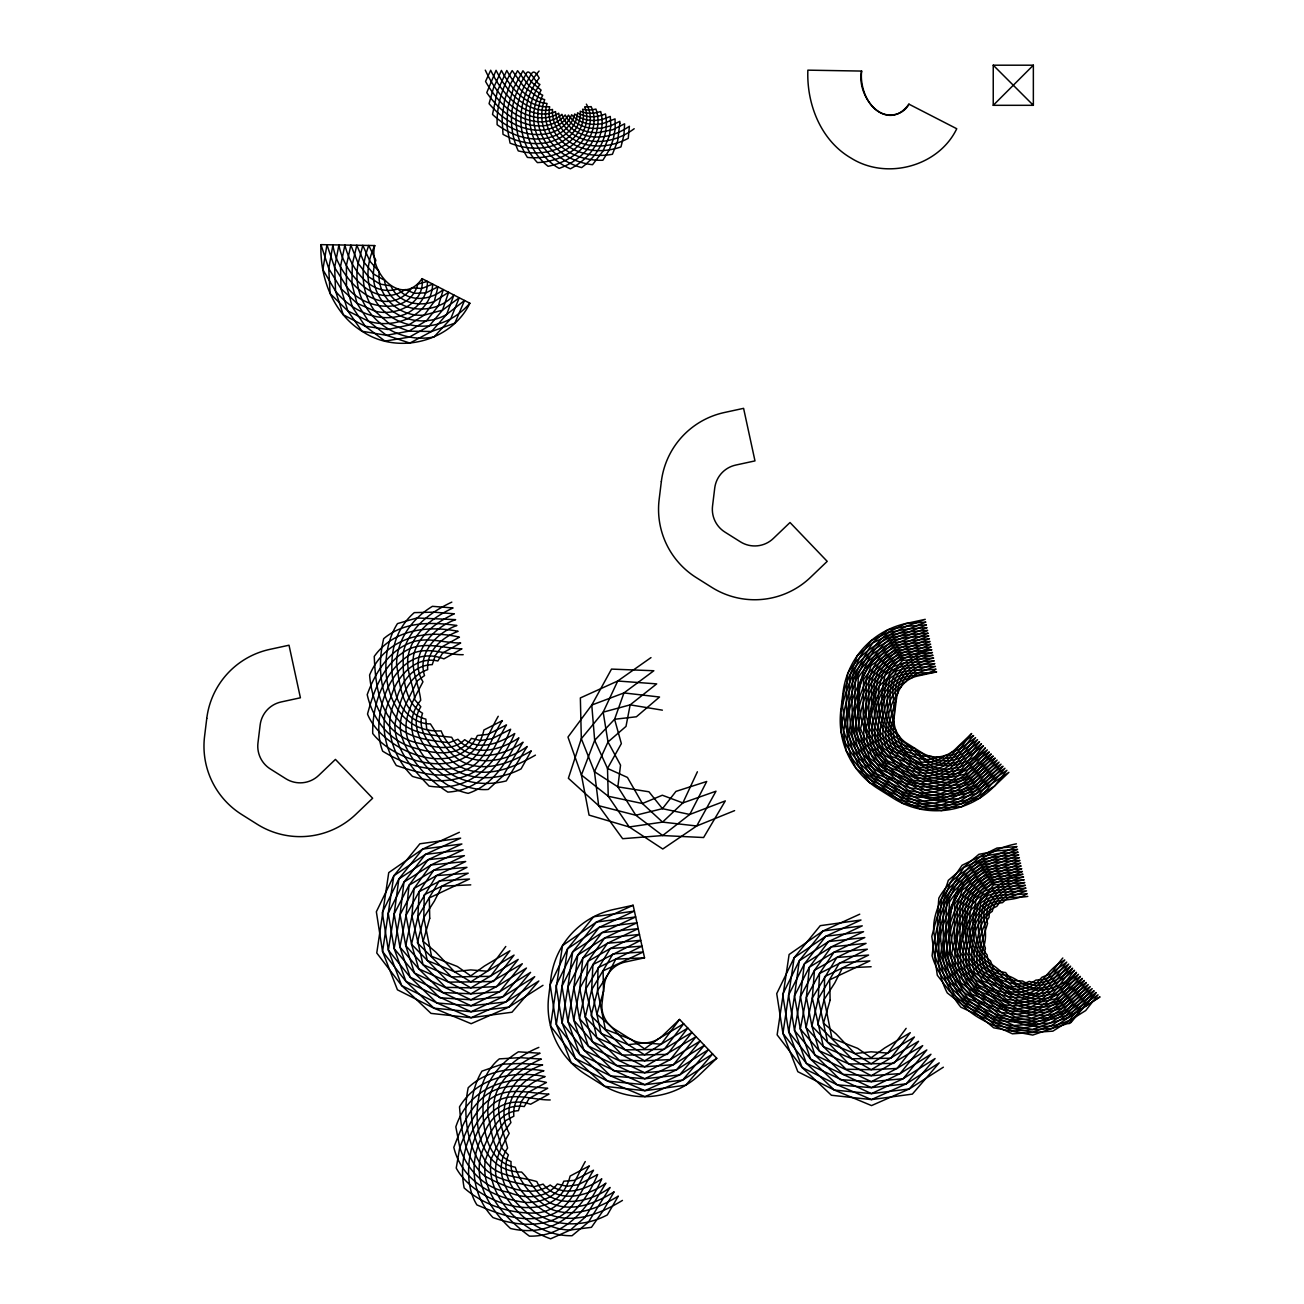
<?xml version="1.0" encoding="UTF-8"?>
<svg xmlns="http://www.w3.org/2000/svg" width="1304" height="1304" viewBox="0 0 1304 1304"><rect width="100%" height="100%" fill="white"/><g stroke="black" fill="none" stroke-linecap="round" stroke-linejoin="round"><path stroke-width="1.5" d="M320.98 244.647C319.643 278.485 333.873 315.014 364.109 332.536C399.383 354.867 451.591 341.24 469.864 303.229L422.04 278.632C401.29 308.673 367.94 271.591 374.753 245.559L320.98 244.647L328.755 268.575L341.012 288.706L347.842 310.955L362.023 331.265L386.424 335.291L409.863 343.082L431.591 331.477L454.851 323.147L464.55 300.49L446.62 314.492L431.591 331.477L408.82 331.183L386.424 335.291L368.445 321.175L347.842 310.955L330.091 293.563L328.755 268.575L332.927 244.859C336.872 278.306 383.017 324.712 411.982 287.858L421.893 288.51L432.667 284.109C431.461 315.063 395.128 329.782 368.445 321.175L356.986 303.278L341.012 288.706L340.523 266.489L344.875 245.054C350.515 268.184 370.727 297.508 397.981 288.901C409.521 302.609 430.548 300.36 443.295 289.57L438.372 305.837L426.685 320.572L408.82 331.183L389.309 323.702L374.851 311.085L356.986 303.278L351.933 283.864L352.292 264.419L356.823 245.25L364.06 262.332L373.792 274.166L384.452 280.213C389.114 313.009 434.281 317.638 453.922 295.03L446.62 314.492C409.863 335.34 361.909 302.186 375.829 260.246L368.771 245.462C360.605 266.847 360.311 292.292 374.851 311.085C395.813 316.856 425.316 303.408 422.04 278.632M861.634 71.068C855.685 96.903 886.883 134.312 908.904 104.141L956.745 128.737C938.472 166.749 886.264 180.376 850.99 158.045C820.754 140.522 806.524 103.994 807.861 70.155L861.634 71.068C859.124 91.264 873.012 120.897 897.25 113.986A20.179 20.179 0 0 0 908.969 104.173M374.753 245.559C344.174 310.727 424.207 355.536 469.864 303.229M697.395 771.772L682.856 802.922L662.562 822.107L629.229 826.964L589.066 815.114L581.421 775L567.973 737.07L591.771 705.04L611.511 669.099L653.842 670.745L623.948 692.929L591.771 705.04L594.673 740.33L607.501 768.431L608.251 796.271L629.229 826.964L662.774 849.002L696.695 825.986L734.608 810.615M498.226 716.287C486.392 736.467 479.839 764.731 452.309 768.61C428.087 771.838 403.148 763.883 382.675 751.185C368.282 714.853 395.112 640.248 443.898 658.862L461.942 648.838C442.186 648.349 421.176 639.726 403.229 652.44C382.528 666.36 373.775 691.006 367.516 714.054C382.268 751.397 455.764 781.357 477.394 735.537L488.022 734.331L506.49 724.926C495.227 743.198 488.853 766.687 467.011 775.472C449.554 782.644 430.255 781.96 412.455 776.402C392.406 756.418 381.534 723.59 396.921 697.787C401.616 681.405 413.775 665.024 432.243 664.632L435.243 655.586L441.355 647.192L459.416 637.167C423.784 628.544 384.924 638.536 369.602 675.048C371.77 703.247 385.658 734.592 415.259 742.4C431.445 745.921 451.021 753.19 464.68 739.678C480.442 751.153 500.182 742.693 514.754 733.549C502.203 761.846 481.698 790.208 447.826 792.098C427.5 779.14 409.619 760.069 401.86 736.939C395.634 716.255 409.505 698.977 417.035 681.03L424.517 675.57C417.296 652.978 436.954 632.603 456.873 625.48C431.722 621.992 404.338 621.291 383.686 638.667C376.872 666.588 380.116 700.395 400.393 722.253C414.411 734.576 433.987 735.309 451.657 737.265C465.577 764.291 502.545 757.184 523.034 742.188L503.067 775.864L488.267 789.442C448.315 792.979 388.951 739.531 420.703 700.281C418.877 682.155 407.207 664.372 416.791 646.393C424.387 630.777 439.106 620.997 454.346 613.793L433.694 612.163L414.297 612.619C389.342 634.037 387.81 668.414 396.921 697.787C402.414 711.577 414.705 724.079 430.401 723.899C440.133 738.781 448.853 756.434 466.229 763.541C488.674 771.87 511.869 762.106 531.298 750.811L521.095 768.855C495.976 782.188 461.225 781.65 441.632 758.961C431.64 745.741 416.237 731.462 422.545 713.239C402.512 701.128 402.969 673.108 403.229 652.44C409.114 628.104 430.222 612.228 451.82 602.122M585.251 1161.571C573.238 1182.549 564.518 1211.367 535.504 1213.03C509.913 1213.747 483.442 1205.01 464.175 1187.96C457.932 1157.528 470.076 1123.575 493.564 1103.526C510.712 1090.486 531.135 1100.054 550.223 1099.957M505.773 946.476L487.403 971.219L470.809 981.879L448.56 982.124L418.763 968.872L399.937 947.144L394.15 913.941L398.877 878.945L422.643 849.083L459.367 832.294M679.547 1019.435L661.161 1044.194L644.583 1054.838L622.334 1055.083L592.538 1041.847L573.711 1020.103L567.925 986.916L572.652 951.92L596.417 922.058L633.141 905.269L644.535 957.837L625.268 962.01A26.895 26.895 0 0 0 604.274 985.025L602.073 1002.988A26.895 26.895 0 0 0 614.445 1029.003L629.946 1038.766A26.895 26.895 0 0 0 662.872 1035.425L679.547 1019.435L716.76 1058.277L700.069 1074.268A80.669 80.669 0 0 1 601.307 1084.276L585.806 1074.529A80.669 80.669 0 0 1 548.691 996.468L550.891 978.505A80.669 80.669 0 0 1 613.874 909.442L633.141 905.269M906.15 1028.351L887.763 1053.094L871.186 1063.754L848.937 1063.999L819.14 1050.763L800.314 1029.019L794.527 995.816L799.254 960.82L823.02 930.958L859.744 914.185M539.074 71.068C516.889 96.333 513.499 137.213 537.427 162.609C555.977 161.729 575.341 153.399 585.04 136.904A76.985 76.985 0 0 0 585.838 135.486A66.031 66.031 0 0 0 587.68 131.769A65.705 65.705 0 0 0 588.952 127.841A52.209 52.209 0 0 0 589.881 124.108A52.29 52.29 0 0 0 590.239 120.294A41.483 41.483 0 0 0 590.272 116.741A42.005 42.005 0 0 0 589.783 113.22A33.529 33.529 0 0 0 589.033 109.992A34.507 34.507 0 0 0 587.794 106.895A27.987 27.987 0 0 0 586.36 104.141M1062.809 958C1050.486 972.165 1041.717 994.186 1019.842 994.87C997.837 993.55 974.447 983.624 960.901 965.612C933.892 916.696 959.695 854.381 1016.403 843.835M1069.019 1023.754L1095.882 992.523M993.24 105.314L1033.355 65.2L1033.355 105.314L993.24 105.314L993.24 65.2L1033.355 65.2M650.989 657.607L617.721 681.014L580.361 697.933L581.323 738.7L568.381 778.276L598.666 805.693L622.644 838.7L662.66 835.554L703.606 837.527L725.301 800.9L689.767 814.462L662.66 835.554L635.798 815.244L617.851 786.85L594.461 771.707L581.323 738.7L603.182 712.163L617.721 681.014L656.678 683.883L630.158 704.861L603.182 712.163L608.006 741.96L620.541 765.155L617.851 786.85L648.968 791.789L662.448 808.676L689.767 814.462L706.703 781.487L675.945 791.398L662.448 808.676L635.798 815.244L598.666 805.693L594.461 771.707L608.006 741.96L626.001 726.393L630.158 704.861L662.383 710.158M634.184 128.737C620.394 139.023 602.138 144.483 585.203 139.756A77.262 77.262 0 0 1 583.605 139.349L580.948 138.305A77.881 77.881 0 0 1 579.416 137.67A67.026 67.026 0 0 1 575.618 135.877A67.824 67.824 0 0 1 572.13 133.562A67.612 67.612 0 0 1 569.245 136.561A68.802 68.802 0 0 1 565.903 139.12C549.832 150.775 527.908 150.188 510.06 143.13L507.044 126.781L507.566 108.656L513.352 88.542L522.937 70.791L531.559 82.119L541.111 90.123A65.314 65.314 0 0 0 540.003 92.193L537.704 97.115A65.673 65.673 0 0 0 536.547 100.261L535.211 104.646A68.118 68.118 0 0 0 534.526 108.053L533.841 112.731A71.068 71.068 0 0 0 533.743 114.768C532.407 138.452 549.277 159.821 570.418 168.819C585.496 160.767 598.34 146.863 601.454 129.666A76.724 76.724 0 0 0 601.78 128.053L601.992 125.233A77.344 77.344 0 0 0 602.073 123.587A66.374 66.374 0 0 0 602.106 119.446A67.661 67.661 0 0 0 601.519 115.306A54.034 54.034 0 0 0 600.704 111.525A54.197 54.197 0 0 1 596.939 112.503A43.293 43.293 0 0 1 593.385 113.155A42.559 42.559 0 0 1 589.783 113.22A34.165 34.165 0 0 1 586.441 112.975M542.986 985.319L508.902 1007.096L471.151 1023.705L433.955 1008.188L397.443 989.817L382.561 951.529L376.351 911.773L393.808 875.783L419.888 843.786L460.638 838.146L425.414 854.381L393.808 875.783L382.561 951.529L405.968 981.439L433.955 1008.188L471.054 1011.757L508.902 1007.096L534.705 976.68L502.757 996.843L471.054 1011.757L405.968 981.439L394.15 948.595L388.217 913.224L403.947 882.107L425.414 854.381L463.164 849.817L430.939 864.976L403.947 882.107L400.083 914.674L394.15 948.595L414.493 973.061L439.79 997.756L470.956 999.793L502.757 996.843L526.441 968.057L496.612 986.59L470.956 999.793L414.493 973.061L405.74 945.677L400.083 914.674L414.085 888.431L430.939 864.976L465.691 861.504L436.465 875.587L414.085 888.431L411.934 916.125L405.74 945.677L423.018 964.699L445.642 987.34L470.858 987.845L496.612 986.59L518.177 959.418L470.858 987.845L451.494 976.908L423.018 964.699L411.934 916.125L436.465 875.587L468.217 873.191L424.24 894.756L423.8 917.576L417.329 942.759L451.494 976.908L490.467 976.354L509.913 950.795L484.322 966.101L470.76 975.897L457.345 966.492L431.559 956.321L423.8 917.576L434.379 901.08L441.991 886.182L470.76 884.862M716.76 1058.277L682.677 1080.071L644.926 1096.664L607.729 1081.146L571.217 1062.793L556.335 1024.488L550.125 984.732L567.582 948.758L593.662 916.761L634.396 911.105L599.188 927.356L567.582 948.758L556.335 1024.488L579.742 1054.414L607.729 1081.146L644.828 1084.716L682.677 1080.071L708.479 1049.655L676.531 1069.818L644.828 1084.716L579.742 1054.414L567.925 1021.57L561.991 986.183L577.721 955.082L599.188 927.356L636.939 922.792L604.714 937.951L577.721 955.082L573.858 987.633L567.925 1021.57L588.267 1046.036L613.565 1070.731L644.73 1072.768L676.531 1069.818L700.215 1041.016L670.386 1059.565L644.73 1072.768L588.267 1046.036L579.514 1018.652L573.858 987.633L587.859 961.407L604.714 937.951L639.465 934.463L610.239 948.546L587.859 961.407L585.708 989.084L579.514 1018.652L596.792 1037.658L619.416 1060.299L644.632 1060.82L670.386 1059.565L691.951 1032.393L644.632 1060.82L625.268 1049.883L596.792 1037.658L585.708 989.084L610.239 948.546L641.992 946.15L598.014 967.731L597.574 990.535L591.103 1015.734L625.268 1049.883L664.241 1049.312L683.687 1023.754L658.096 1039.06L644.535 1048.856L631.103 1039.451L605.317 1029.28L597.574 990.535L608.153 974.055L615.765 959.141L644.535 957.837M943.362 1067.194L909.279 1088.97L871.528 1105.58L834.332 1090.062L797.82 1071.692L782.938 1033.404L776.728 993.648L794.185 957.658L820.265 925.661L860.999 920.021L825.791 936.256L794.185 957.658L782.938 1033.404L806.345 1063.314L834.332 1090.062L871.431 1093.632L909.279 1088.97L935.082 1058.555L903.134 1078.718L871.431 1093.632L806.345 1063.314L794.527 1030.486L788.594 995.099L804.323 963.982L825.791 936.256L863.541 931.692L831.316 946.867L804.323 963.982L800.46 996.549L794.527 1030.486L814.87 1054.936L840.167 1079.63L871.333 1081.684L903.134 1078.718L926.818 1049.932L896.989 1068.465L871.333 1081.684L814.87 1054.936L806.116 1027.568L800.46 996.549L814.462 970.306L831.316 946.867L866.068 943.379L836.842 957.462L814.462 970.306L812.31 998L806.116 1027.568L823.394 1046.574L846.019 1069.215L871.235 1069.72L896.989 1068.465L918.554 1041.293L871.235 1069.72L851.871 1058.783L823.394 1046.574L812.31 998L836.842 957.462L868.594 955.066L824.617 976.647L824.177 999.451L817.706 1024.634L851.871 1058.783L890.844 1058.229L910.29 1032.67L884.699 1047.976L871.137 1057.772L857.706 1048.367L831.919 1038.196L824.177 999.451L834.756 982.971L842.368 968.057L871.137 966.737M1065.938 1018.62L1100.022 996.843L1051.969 1028.465L1032.752 1035.066L993.681 1027.796L949.524 991.203L937.299 975.213L931.806 936.37L936.989 917.103L950.6 882.009L962.059 865.302L997.006 848.024L1017.006 846.589C988.22 858.537 954.952 869.1 938.831 898.13C935.848 934.984 936.125 977.348 960.918 1007.226L1012.947 1031.024L1051.969 1028.465L1070.861 1022.613L1096.093 992.751L1050.193 1023.086L1032.393 1029.41L996.06 1022.646C973.925 1001.928 943.656 986.574 934.903 955.376C940.657 919.874 950.143 879.776 980.119 856.875L998.228 853.566L1018.196 852.131C991.187 863.558 959.711 873.077 944.129 900.135C941.895 934.805 941.7 974.447 964.504 1002.841L1014.007 1025.466L1050.193 1023.086L1067.829 1017.837L1092.181 988.66L1048.416 1017.723L1032.018 1023.77L998.44 1017.511C977.984 997.625 949.149 983.786 940.51 954.609C946.199 922.238 955.31 883.004 982.613 861.96L999.434 859.091L1019.402 857.657C994.137 868.578 964.471 877.087 949.426 902.156C947.943 934.349 947.307 971.839 968.09 998.473L1000.804 1012.377L1015.066 1019.907L1048.416 1017.723L1064.781 1013.061L1088.269 984.585L1046.639 1012.344L1031.66 1018.114L1016.126 1014.349L1000.804 1012.377C982.01 993.322 954.675 980.967 946.134 953.843C948.481 937.413 951.887 920.836 960.005 906.182C963.134 890.436 972.425 876.777 985.091 867.046L1020.592 863.199C997.071 873.599 969.279 881.113 954.707 904.177L954.316 938.733L957.348 952.295L958.277 966.688L963.167 981.081L971.676 994.088L1003.183 1007.242L1016.126 1014.349L1031.285 1012.458L1046.639 1012.344L1061.749 1008.285L1084.357 980.494C1067.096 991.888 1050.551 1004.846 1031.285 1012.458L1017.185 1008.774L1003.183 1007.242C986.02 989.035 960.233 978.114 951.741 953.061L959.467 919.939L965.286 908.203L969.1 895.049L976.696 882.58L987.568 872.131L1021.798 868.725C999.972 878.603 974.104 885.188 960.005 906.182L959.956 939.32L962.955 951.529L963.526 964.552L967.715 977.707L975.262 989.703L1005.563 1002.091L1017.185 1008.774L1030.926 1006.818L1044.863 1006.965L1058.701 1003.509L1080.429 976.403C1064.26 987.193 1048.644 998.929 1030.926 1006.818L1018.245 1003.216L1005.563 1002.091C989.997 984.748 965.84 975.213 957.348 952.295L965.074 920.657L970.583 910.225L973.729 898.309L980.364 886.899L990.046 877.233L1022.988 874.267C1001.097 879.01 985.987 895.587 970.583 910.225C966.101 936.794 975.278 968.301 1005.677 972.588C1023.542 998.636 1056.762 993.306 1076.517 972.311L1055.653 998.734L1043.086 1001.586L1030.551 1001.162L1018.245 1003.216L1007.943 996.957L986.036 976.566L976.81 970.958L968.774 962.417L962.955 951.529C967.079 935.098 968.823 916.158 982.988 904.829C995.685 894.153 1012.8 898.978 1027.796 896.386M538.845 1047.389C511.412 1058.685 484.648 1083.428 488.087 1115.588C492.244 1132.247 492.211 1154.301 511.038 1161.571C509.587 1185.303 531.722 1204.032 550.435 1214.904C575.341 1224.016 601.095 1213.323 622.448 1200.413M535.422 755.13C514.787 766.964 490.581 777.347 466.62 769.507C447.517 762.856 437.117 744.502 426.62 728.528L425.854 719.123C401.404 713.076 400.165 685.317 396.595 664.926C396.302 640.362 411.934 618.65 432.423 606.327L453.075 607.957C432.651 617.281 412.797 632.701 408.119 655.879C405.691 671.006 413.596 684.747 414.753 699.661L420.801 706.752C407.81 727.762 425.3 749.197 439.122 764.388C456.074 782.563 482.92 786.899 506.278 780.9L527.158 746.507C498.894 767.665 455.992 767.225 441.094 730.876C386.114 733.663 373.514 660.818 397.475 623.605L416.921 617.982L455.618 619.644C431.624 627.778 407.484 656.564 422.969 681.78C412.651 701.862 397.753 724.323 411.477 747.029C425.414 767.551 442.692 787.958 468.169 793.354C494.069 784.829 507.174 760.493 518.894 737.868C501.388 749.833 473.922 757.868 457.9 739.27L449.163 742.677C430.157 740.46 409.228 738.602 394.867 724.502C377.704 706.295 375.291 680.232 374.248 656.417C393.482 629.31 427.875 625.317 458.144 631.315C442.023 637.379 426.375 650.941 427.663 669.653C405.446 676.939 399.089 704.193 394.867 724.502C394.819 749.751 412.683 768.985 429.097 786.084C470.173 792.685 496.563 764.014 510.63 729.246L492.162 738.651L480.606 740.574L471.38 738.374C458.079 759.091 431.151 753.158 411.477 747.029C388.038 739.694 372.39 717.966 367.206 694.657C375.307 672.245 389.244 649.848 412.928 641.829C428.739 636.988 444.631 643.084 460.671 643.002L442.626 653.027L437.867 660.965C414.933 655.831 396.432 676.874 390.988 697.151C379.219 718.781 383.49 745.366 396.334 765.513C418.812 773.027 443.914 780.46 466.62 769.507C486.995 760.476 491.07 737.461 502.366 720.607L483.898 730.012C472.064 782.302 397.883 766.051 372.716 733.5C372.162 704.649 383.457 672.603 408.119 655.879C425.495 644.567 444.599 655.178 463.197 654.689M993.24 65.2L1033.355 105.314M485.3 70.155C495.064 91.329 511.575 112.796 535.781 117.295A71.035 71.035 0 0 0 537.786 117.653A68.558 68.558 0 0 0 541.861 117.816A55.86 55.86 0 0 0 545.659 117.735A51.899 51.899 0 0 0 549.343 117.067A42.103 42.103 0 0 0 552.733 116.17A39.609 39.609 0 0 0 555.879 114.785A32.274 32.274 0 0 0 558.699 113.203A30.562 30.562 0 0 0 559.432 116.3A37.604 37.604 0 0 0 560.557 119.512A36.333 36.333 0 0 0 562.073 122.527A45.216 45.216 0 0 0 563.996 125.624A44.14 44.14 0 0 0 566.327 128.395A55.192 55.192 0 0 0 569.049 131.182A54.279 54.279 0 0 0 572.13 133.562A53.969 53.969 0 0 0 574.624 130.596A53.122 53.122 0 0 0 576.629 127.303A42.25 42.25 0 0 0 578.259 124.124A41.695 41.695 0 0 0 579.367 120.75A33.268 33.268 0 0 0 580.101 117.539A33.024 33.024 0 0 0 580.329 114.247A26.683 26.683 0 0 0 580.215 111.199A27.661 27.661 0 0 0 583.181 112.209A33.953 33.953 0 0 0 586.441 112.975A33.073 33.073 0 0 1 586.702 116.252A41.483 41.483 0 0 1 586.653 119.805A41.418 41.418 0 0 1 586.083 123.309A52.209 52.209 0 0 1 585.154 127.026A52.519 52.519 0 0 1 583.67 130.563A66.031 66.031 0 0 1 581.812 134.279A66.683 66.683 0 0 1 579.416 137.67C567.582 153.497 546.425 159.3 527.419 157.425C517.492 142.006 513.613 122.788 517.606 104.809C519.448 97.083 522.301 89.601 526.229 82.706C531.641 75.502 531.983 65.542 539.237 78.077C518.014 104.059 521.323 145.347 548.087 166.293C564.876 162.951 581.258 153.448 589.424 137.947A76.985 76.985 0 0 0 590.223 136.512L591.266 133.888A76.643 76.643 0 0 0 591.837 132.356A65.705 65.705 0 0 0 593.108 128.428A65.787 65.787 0 0 0 593.76 124.336A52.29 52.29 0 0 0 594.119 120.522A52.845 52.845 0 0 0 593.89 116.675A42.005 42.005 0 0 0 593.385 113.138A43.097 43.097 0 0 0 592.375 109.699A34.507 34.507 0 0 0 591.136 106.602A34.735 34.735 0 0 1 587.794 106.895A28.232 28.232 0 0 1 584.665 106.846A27.139 27.139 0 0 1 585.675 109.764A33.529 33.529 0 0 1 586.441 112.975M583.442 115.502A33.953 33.953 0 0 1 580.329 114.263A27.677 27.677 0 0 1 577.558 112.796A26.895 26.895 0 0 1 577.199 115.844A33.268 33.268 0 0 1 576.466 119.055A33.741 33.741 0 0 1 575.243 122.136A42.25 42.25 0 0 1 573.63 125.314A43.016 43.016 0 0 1 571.527 128.232A53.969 53.969 0 0 1 569.033 131.182A55.061 55.061 0 0 1 566.115 133.758A68.802 68.802 0 0 1 562.79 136.301A70.383 70.383 0 0 1 559.09 138.338C541.404 147.482 519.791 143.717 503.002 134.328L502.073 117.702L504.681 99.626L509.652 85.64L517.558 70.693L529.294 86.08L540.638 94.149A65.2 65.2 0 0 0 542.725 95.192A55.583 55.583 0 0 0 541.274 98.517A65.673 65.673 0 0 0 540.117 101.679L539.97 102.136A57.083 57.083 0 0 0 539.008 105.754A68.118 68.118 0 0 0 538.324 109.145L538.242 109.65A61.369 61.369 0 0 0 537.9 113.513A71.068 71.068 0 0 0 537.818 115.551L537.786 117.653A68.525 68.525 0 0 0 538.161 121.712L538.797 126.015A73.79 73.79 0 0 0 539.204 127.547C544.192 147.694 562.106 162.332 581.633 167.597C595.341 157.393 605.936 141.712 606.393 124.222A77.344 77.344 0 0 0 606.474 122.592L606.083 118.11A67.661 67.661 0 0 0 605.48 113.97A67.759 67.759 0 0 1 601.503 115.306A54.197 54.197 0 0 1 597.754 116.3A53.285 53.285 0 0 1 593.874 116.675A42.559 42.559 0 0 1 590.272 116.757A42.266 42.266 0 0 1 586.702 116.268A33.953 33.953 0 0 1 583.442 115.502A33.024 33.024 0 0 1 583.198 118.778A41.418 41.418 0 0 1 582.627 122.283A42.266 42.266 0 0 0 586.083 123.309A52.894 52.894 0 0 0 589.881 124.108A52.91 52.91 0 0 0 593.76 124.336A66.194 66.194 0 0 0 597.949 124.287A66.651 66.651 0 0 0 602.073 123.587A77.474 77.474 0 0 0 603.687 123.261L615.048 118.892L615.195 128.884L613.287 139.365L609.212 149.96L602.872 160.245C583.491 160.914 562.757 153.008 552.114 136.105A71.361 71.361 0 0 1 550.19 132.975L549.506 131.492A72.095 72.095 0 0 1 548.479 129.063A60.636 60.636 0 0 1 547.093 125.347A63.977 63.977 0 0 1 546.229 121.419A51.785 51.785 0 0 1 545.659 117.735A55.827 55.827 0 0 1 545.545 113.921A45.493 45.493 0 0 1 545.708 110.384A50.351 50.351 0 0 1 546.262 106.798A41.435 41.435 0 0 1 547.044 103.472A47.14 47.14 0 0 1 543.589 102.951A56.936 56.936 0 0 1 539.97 102.136A65.526 65.526 0 0 1 536.841 100.93C523.23 95.306 513.727 83.081 506.8 70.514L497.411 91.003L492.504 114.426C506.848 127.939 527.028 137.702 547.077 133.627A73.171 73.171 0 0 0 550.19 132.975L550.712 132.796A71.443 71.443 0 0 0 554.167 131.508A58.321 58.321 0 0 0 557.786 129.911A56.479 56.479 0 0 0 561.079 127.808A45.249 45.249 0 0 0 563.996 125.624A43.994 43.994 0 0 0 566.523 123.032A35.273 35.273 0 0 0 568.642 120.441A34.426 34.426 0 0 0 570.337 117.572A27.889 27.889 0 0 0 571.625 114.736A28.003 28.003 0 0 0 573.858 116.952A34.393 34.393 0 0 0 576.466 119.055A34.116 34.116 0 0 0 579.351 120.75A42.462 42.462 0 0 0 582.627 122.283A41.695 41.695 0 0 1 581.519 125.657A52.519 52.519 0 0 1 580.035 129.194A53.122 53.122 0 0 1 578.031 132.486A66.683 66.683 0 0 1 575.618 135.877A67.612 67.612 0 0 1 572.733 138.892C558.617 152.796 536.841 155.42 518.242 150.889C510.516 134.067 509.31 114.507 515.08 96.903C517.721 89.161 521.274 81.744 525.724 74.882C528.837 65.265 534.656 82.722 539.921 84.434C520.068 111.459 530.272 152.16 559.155 168.379C575.26 162.625 590.044 150.808 595.765 134.263A76.643 76.643 0 0 0 596.319 132.731L596.971 129.976A76.724 76.724 0 0 0 597.297 128.379A65.787 65.787 0 0 0 597.949 124.287A66.374 66.374 0 0 0 597.982 120.131A52.845 52.845 0 0 0 597.754 116.3A54.034 54.034 0 0 0 596.939 112.503A43.097 43.097 0 0 0 595.912 109.063A43.293 43.293 0 0 1 592.358 109.699A34.735 34.735 0 0 1 589.033 110.009A34.165 34.165 0 0 1 585.675 109.764A27.824 27.824 0 0 1 582.611 109.21A26.732 26.732 0 0 1 583.181 112.225A33.073 33.073 0 0 1 583.442 115.502M594.119 120.522A52.91 52.91 0 0 1 590.239 120.294A42.266 42.266 0 0 1 586.653 119.805A42.266 42.266 0 0 1 583.198 118.778A33.953 33.953 0 0 1 580.084 117.539A34.116 34.116 0 0 1 577.199 115.844A27.791 27.791 0 0 1 574.673 113.986A27.319 27.319 0 0 1 573.841 116.952A33.741 33.741 0 0 1 572.619 120.033A34.426 34.426 0 0 1 570.94 122.902A43.016 43.016 0 0 1 568.837 125.82A44.14 44.14 0 0 1 566.523 123.032A35.453 35.453 0 0 1 564.599 120.278A36.333 36.333 0 0 1 563.067 117.262A36.382 36.382 0 0 1 560.541 119.512A37.767 37.767 0 0 1 557.688 121.37A46.862 46.862 0 0 1 554.444 123.081A49.014 49.014 0 0 1 550.94 124.304A60.766 60.766 0 0 1 547.093 125.347A64.059 64.059 0 0 1 543.1 125.787A73.855 73.855 0 0 1 541.535 125.901C518.666 126.651 499.106 110.595 486.767 92.649L496.058 70.334C504.322 86.732 516.726 102.967 534.917 108.705A67.987 67.987 0 0 0 538.242 109.65A61.304 61.304 0 0 0 542.089 110.155A50.285 50.285 0 0 0 545.708 110.384A45.526 45.526 0 0 0 549.245 110.041A37.278 37.278 0 0 0 552.505 109.438A34.214 34.214 0 0 0 552.472 112.698A41.956 41.956 0 0 0 552.733 116.17A39.413 39.413 0 0 0 553.418 119.544A48.851 48.851 0 0 0 554.444 123.081A46.732 46.732 0 0 0 555.928 126.439A58.207 58.207 0 0 0 557.786 129.911A56.447 56.447 0 0 0 560.084 133.073A70.367 70.367 0 0 0 562.79 136.301A68.916 68.916 0 0 0 565.92 139.12C580.916 151.981 602.872 153.285 620.965 146.912L623.915 135.176L624.616 123.815L612.701 129.732L597.982 132.649A76.936 76.936 0 0 1 596.319 132.731L593.483 132.519A76.92 76.92 0 0 1 591.837 132.356A66.178 66.178 0 0 1 587.68 131.769A66.488 66.488 0 0 1 583.67 130.563A53.154 53.154 0 0 1 580.035 129.194A53.611 53.611 0 0 1 576.629 127.303A42.836 42.836 0 0 1 573.63 125.314A43.374 43.374 0 0 1 570.94 122.902A34.833 34.833 0 0 1 568.642 120.441A35.453 35.453 0 0 1 566.718 117.686A28.802 28.802 0 0 1 565.202 114.931A29.552 29.552 0 0 1 563.067 117.262A29.519 29.519 0 0 1 561.926 114.312A30.742 30.742 0 0 1 559.432 116.3A37.767 37.767 0 0 1 556.563 118.142A39.609 39.609 0 0 1 553.418 119.544A49.014 49.014 0 0 1 549.913 120.75A51.899 51.899 0 0 1 546.229 121.419A64.059 64.059 0 0 1 542.236 121.875A68.558 68.558 0 0 1 538.161 121.712C514.591 119.838 496.547 100.995 485.544 81.435L490.679 70.253C499.791 89.177 514.428 108.183 535.895 113.155A71.035 71.035 0 0 0 537.9 113.513A61.304 61.304 0 0 0 541.747 114.019A55.86 55.86 0 0 0 545.545 113.937A45.526 45.526 0 0 0 549.082 113.578A42.103 42.103 0 0 0 552.472 112.698A34.377 34.377 0 0 0 555.537 111.59A32.078 32.078 0 0 0 555.879 114.785A39.413 39.413 0 0 0 556.58 118.142A37.604 37.604 0 0 0 557.688 121.37A46.732 46.732 0 0 0 559.172 124.711A45.216 45.216 0 0 0 561.079 127.792A56.447 56.447 0 0 0 563.393 130.954A55.192 55.192 0 0 0 566.115 133.758A68.916 68.916 0 0 0 569.245 136.561A67.824 67.824 0 0 0 572.733 138.892L576.629 141.174A77.881 77.881 0 0 0 578.145 141.81C594.2 148.982 613.059 146.39 628.267 138.322L629.392 126.276C618.52 133.79 605.17 138.338 591.869 136.675A76.92 76.92 0 0 1 590.223 136.512L587.436 135.893A77.262 77.262 0 0 1 585.838 135.486A66.488 66.488 0 0 1 581.812 134.279A67.026 67.026 0 0 1 578.031 132.486A53.611 53.611 0 0 1 574.624 130.596A54.279 54.279 0 0 1 571.527 128.232A43.374 43.374 0 0 1 568.837 125.82A43.994 43.994 0 0 1 566.311 128.395A55.061 55.061 0 0 1 563.393 130.954A56.479 56.479 0 0 1 560.084 133.073A70.383 70.383 0 0 1 556.4 135.094A71.443 71.443 0 0 1 552.929 136.398C533.89 143.098 512.798 136.268 497.134 124.711C496.482 105.64 502.366 86.83 512.179 70.612L523.98 86.895L538.161 97.311A65.526 65.526 0 0 0 541.274 98.517A55.404 55.404 0 0 0 544.713 99.642A47.319 47.319 0 0 0 543.605 102.951A57.083 57.083 0 0 0 542.643 106.569A50.351 50.351 0 0 0 542.089 110.155A61.369 61.369 0 0 0 541.747 114.019A55.827 55.827 0 0 0 541.861 117.816A68.525 68.525 0 0 0 542.236 121.875A63.977 63.977 0 0 0 543.1 125.787A73.79 73.79 0 0 0 543.507 127.319L544.29 129.927A72.095 72.095 0 0 0 545.317 132.34C553.238 151.101 572.863 162.446 592.521 164.711L602.986 151.085L609.457 135.6L610.826 125.738L610.272 116.431L606.083 118.11A67.759 67.759 0 0 1 602.106 119.446A66.651 66.651 0 0 1 597.982 120.131A53.285 53.285 0 0 1 594.119 120.522M619.84 123.244L617.656 140.962L612.424 154.263C593.564 157.817 572.081 153.236 559.09 138.338A70.367 70.367 0 0 1 556.4 135.111L556.091 134.654A71.361 71.361 0 0 1 554.167 131.508A58.207 58.207 0 0 1 552.309 128.036A60.636 60.636 0 0 1 550.94 124.304A48.851 48.851 0 0 1 549.913 120.75A51.785 51.785 0 0 1 549.343 117.067A41.956 41.956 0 0 1 549.082 113.578A45.493 45.493 0 0 1 549.245 110.041A37.229 37.229 0 0 1 549.669 106.749A41.353 41.353 0 0 1 546.262 106.798A50.285 50.285 0 0 1 542.643 106.569A56.936 56.936 0 0 1 539.008 105.754A67.987 67.987 0 0 1 535.683 104.809C519.954 98.892 509 84.89 501.421 70.432L493.385 88.264L489.065 103.684C502.236 119.202 521.633 131.769 542.708 130.041A73.855 73.855 0 0 0 544.29 129.927L545.365 129.732A73.171 73.171 0 0 0 548.479 129.063A60.766 60.766 0 0 0 552.309 128.036A58.321 58.321 0 0 0 555.928 126.439A46.862 46.862 0 0 0 559.172 124.711A45.249 45.249 0 0 0 562.073 122.527A36.382 36.382 0 0 0 564.599 120.278A35.273 35.273 0 0 0 566.735 117.686A28.639 28.639 0 0 0 568.446 115.062A28.329 28.329 0 0 0 570.337 117.572A34.833 34.833 0 0 0 572.635 120.033A34.393 34.393 0 0 0 575.243 122.12A42.836 42.836 0 0 0 578.242 124.124A42.462 42.462 0 0 0 581.519 125.657A53.154 53.154 0 0 0 585.154 127.026A52.894 52.894 0 0 0 588.952 127.825A66.178 66.178 0 0 0 593.108 128.428A66.194 66.194 0 0 0 597.297 128.379A76.936 76.936 0 0 0 598.943 128.281L601.78 128.053A77.474 77.474 0 0 0 603.393 127.71L610.826 125.738L619.84 121.353L619.84 123.244M876.793 684.73C872.017 712.375 881.504 745.546 913.044 750.501C925.873 752.196 933.827 764.845 947.503 763.671C961.635 763.459 972.539 753.5 983.428 745.774C971.072 760.982 960.543 780.199 939.972 785.155C918.423 791.12 897.69 781.014 878.749 771.789C857.706 759.417 845.041 736.255 843.476 712.18C838.945 691.739 851.708 674.673 857.135 655.896L887.747 629.832L906.476 626.311L926.459 624.877C898.554 636.564 866.198 646.605 850.338 674.641C846.85 704.926 849.784 736.613 860.656 765.04C873.272 790.925 897.234 798.097 921.276 809.311L961.716 806.671L994.544 786.084L1006.916 770.305L959.94 801.292L941.439 807.746L903.737 800.737C880.77 779.596 849.784 763.476 840.966 731.267C844.389 700.036 855.049 668.854 872.751 642.986L906.476 626.311L925.253 619.335L906.003 623.508A80.669 80.669 0 0 0 843.003 692.571L840.819 710.533A80.669 80.669 0 0 0 877.934 788.61L893.436 798.358A80.669 80.669 0 0 0 992.197 788.333L1008.872 772.359L960.836 803.981L941.618 810.583L902.547 803.313L858.391 766.719L846.166 750.729L840.656 711.87L845.856 692.62L859.45 657.526L870.925 640.818L905.872 623.54L925.856 622.106C897.07 634.054 863.818 644.616 847.698 673.646C844.715 710.501 844.992 752.864 869.784 782.742L921.798 806.54L960.836 803.981L979.728 798.113L1004.96 768.268L959.059 798.602L941.26 804.927L904.927 798.162C882.792 777.445 852.523 762.09 843.769 730.892C849.507 695.391 858.994 655.293 888.986 632.375L907.079 629.066L927.062 627.648C900.037 639.074 868.562 648.593 852.995 675.651C850.762 710.321 850.567 749.947 873.37 778.358L922.857 800.982L959.059 798.602L976.68 793.337L1001.048 764.177L957.283 793.223L940.885 799.27L907.291 793.028C886.834 773.142 858.016 759.303 849.377 730.126C855.065 697.754 864.177 658.52 891.463 637.477L908.285 634.608L928.252 633.173C902.987 644.094 873.338 652.603 858.276 677.672C856.809 709.865 856.174 747.355 876.956 773.973L909.67 787.893L923.917 795.407L957.283 793.223L973.648 788.561L997.12 760.085L955.506 787.861L940.526 793.631L924.992 789.849L909.67 787.893C890.86 768.838 863.541 756.483 854.984 729.343C857.331 712.929 860.754 696.352 868.855 681.699C872.001 665.953 881.292 652.293 893.941 642.562L929.459 638.699C905.921 649.099 878.13 656.629 863.574 679.677L863.183 714.25L866.198 727.811L867.144 742.188L872.034 756.597L880.542 769.604L912.05 782.742L924.992 789.849L940.151 787.975L955.506 787.861L970.6 783.802L993.208 755.994C975.946 767.404 959.402 780.346 940.151 787.975L926.052 784.291L912.05 782.742C894.87 764.551 869.1 753.63 860.591 728.577L868.317 695.456L874.153 683.72L877.967 670.566L885.563 658.096L896.435 647.648L930.649 644.241C908.839 654.119 882.955 660.704 868.855 681.699L868.806 714.837L871.805 727.045L872.392 740.053L876.565 753.223L884.128 765.22L914.414 777.608L926.052 784.291L939.776 782.335L953.729 782.481L967.568 779.026L989.296 751.919C973.126 762.71 957.511 774.446 939.776 782.335L927.111 778.732L914.414 777.608C898.847 760.265 874.691 750.729 866.198 727.811L873.941 696.157L879.434 685.725L882.596 673.826L889.23 662.416L898.912 652.733L931.855 649.767C909.964 654.526 894.854 671.104 879.434 685.725C874.968 712.31 884.145 743.818 914.544 748.105C932.409 774.136 965.612 768.806 985.384 747.828L964.52 774.25L951.936 777.102L939.418 776.679L927.111 778.732L916.793 772.473L894.886 752.082L885.66 746.475L877.625 737.934L871.805 727.045C875.946 710.615 877.69 691.674 891.854 680.346C904.536 669.669 921.667 674.494 936.647 671.902L917.397 676.075A26.895 26.895 0 0 0 896.402 699.091L894.202 717.053A26.895 26.895 0 0 0 906.573 743.084L922.075 752.832A26.895 26.895 0 0 0 954.984 749.49L971.676 733.516C959.336 747.681 950.583 769.702 928.692 770.387C910.681 770.273 893.55 761.373 878.847 751.544C848.317 720.085 853.729 659.922 890.224 634.934L907.682 631.837L927.666 630.402C901.52 641.584 870.942 650.598 855.636 676.662C853.778 710.24 853.354 748.496 875.163 776.173C907.486 790.045 942.352 813.468 978.212 795.733L1003.004 766.23C977.984 782.025 953.957 805.041 922.336 803.753L871.577 780.558L856.109 768.415C832.897 723.704 858.048 670.631 892.702 640.019L908.888 637.363L928.856 635.944C908.692 643.866 888.073 652.13 871.023 665.676C864.275 686.931 853.468 706.964 852.18 729.735C863.721 755.978 882.971 778.586 906.117 795.603C928.904 799.336 953.077 797.82 975.164 790.957L999.092 762.139L956.386 790.534L940.706 796.451L908.481 790.452L882.335 767.404L869.752 758.292L864.519 743.264L857.787 728.969C860.314 713.043 863.444 696.858 871.512 682.709C874.365 667.615 883.167 654.494 895.18 645.105L930.062 641.47C907.388 651.609 880.542 658.667 866.215 680.688L866.003 714.543L869.002 727.436L869.768 741.128L874.299 754.918L882.335 767.404C911.04 778.211 940.347 800.966 972.116 786.182L995.164 758.048C972.784 771.577 952.262 792.636 924.454 792.636C901.651 780.281 882.319 761.715 864.519 743.264C861.651 723.182 867.453 702.432 876.793 684.73C879.092 670.957 886.899 658.911 897.674 650.191L931.252 647.012C910.274 656.613 885.383 662.758 871.512 682.709L871.626 715.13L874.625 726.654L875.017 738.993L878.847 751.544L885.921 763.036C912.833 772.31 939.353 794.641 969.084 781.406L991.252 753.957C979.108 762.856 966.655 772.995 951.056 774.413C939.614 781.031 926.117 782.693 913.24 780.183C894.642 766.035 880.151 747.648 869.002 727.436C871.382 701.079 885.742 679.417 902.629 660.378L933.648 658.08C916.63 661.617 897.608 673.271 897.951 692.783C889.687 704.665 886.443 720.378 885.497 734.722C887.095 753.027 903.036 763.851 915.604 775.032C932.556 775.766 949.231 784.307 966.036 776.63L987.34 749.865L971.04 761.552L959.956 767.078L951.056 774.413L939.239 773.859L927.633 775.945L917.983 769.898L896.679 749.881L887.942 744.78L880.249 736.858L874.625 726.654C878.945 710.99 880.2 692.571 894.169 681.976C906.655 672.489 923.053 678.276 936.044 669.131C920.396 671.446 902.515 667.273 889.54 678.716C887.144 695.554 883.949 716.499 895.978 730.452C898.342 751.837 920.184 767.388 939.239 773.859L949.279 769.034L959.956 767.078L979.5 741.699C967.845 750.615 953.892 762.335 938.13 756.907C924.096 764.095 909.817 754.625 896.679 749.881C891.969 742.286 889.654 733.239 891.447 724.356C896.744 714.021 893.305 701.862 892.669 690.778C893.517 669.604 913.664 656.711 932.458 652.538L900.151 655.276L891.056 664.567L884.911 675.456L876.793 684.73M967.943 909.214C963.151 936.859 972.637 970.029 1004.178 974.984C1017.006 976.68 1024.977 989.328 1038.636 988.155C1052.768 987.943 1063.673 977.984 1074.561 970.274C1062.222 985.465 1051.676 1004.683 1031.105 1009.638C1009.557 1015.604 988.823 1005.498 969.883 996.272C948.839 983.917 936.174 960.755 934.609 936.663C930.078 916.223 942.841 899.173 948.285 880.379L978.88 854.332L997.625 850.795L1017.593 849.36C989.703 861.047 957.332 871.088 941.488 899.141C938 929.41 940.917 961.097 951.806 989.524C964.422 1015.409 988.367 1022.58 1012.409 1033.811L1052.866 1031.154L1085.678 1010.567L1098.049 994.805L1051.089 1025.775L1032.572 1032.246L994.87 1025.221C971.904 1004.08 940.917 987.959 932.099 955.75C935.538 924.536 946.182 893.338 963.884 867.47L981.374 859.417L998.831 856.32L1018.799 854.902C992.654 866.068 962.091 875.082 946.769 901.145C944.927 934.724 944.487 972.98 966.297 1000.657C998.619 1014.528 1033.501 1037.951 1069.345 1020.217L1094.137 990.714C1069.117 1006.525 1045.091 1029.524 1013.469 1028.237L962.711 1005.042L947.258 992.898C924.047 948.187 949.182 895.114 983.852 864.503L1000.038 861.862L1020.005 860.428C999.826 868.35 979.206 876.614 962.156 890.159C955.424 911.431 944.618 931.464 943.314 954.218C954.87 980.478 974.104 1003.069 997.25 1020.087C1020.054 1023.836 1044.227 1022.303 1066.297 1015.441L1090.226 986.623L1047.536 1015.034L1031.839 1020.934L999.63 1014.952L973.469 991.904L960.885 982.776L955.653 967.747L948.937 953.452C951.447 937.543 954.577 921.341 962.645 907.193C965.498 892.099 974.3 878.977 986.329 869.589L1021.195 865.954C998.522 876.092 971.676 883.15 957.348 905.188L957.136 939.027L960.151 951.92L960.901 965.612L965.433 979.402L973.469 991.904C1002.173 1002.694 1031.48 1025.449 1063.265 1010.665L1086.313 982.531C1063.934 996.06 1043.412 1017.12 1015.588 1017.12C992.8 1004.765 973.452 986.199 955.653 967.747C952.784 947.666 958.603 926.916 967.943 909.214C970.225 895.44 978.033 883.395 988.807 874.674L1022.401 871.496C1001.423 881.096 976.533 887.242 962.645 907.193L962.759 939.63L965.759 951.154L966.15 963.477L969.98 976.028L977.055 987.519C1003.966 996.794 1030.486 1019.141 1060.217 1005.889L1082.385 978.44C1070.242 987.356 1057.789 997.479 1042.189 998.897C1030.747 1005.514 1017.267 1007.177 1004.373 1004.667C985.775 990.518 971.301 972.132 960.151 951.92C962.515 925.579 976.875 903.9 993.762 884.862L1024.797 882.563C1007.78 886.101 988.758 897.755 989.1 917.266C980.82 929.149 977.592 944.862 976.631 959.206C978.228 977.511 994.186 988.351 1006.753 999.532C1023.705 1000.249 1040.38 1008.791 1057.185 1001.113L1078.473 974.349L1062.189 986.036L1051.105 991.562L1042.189 998.897L1030.372 998.342L1018.783 1000.445L1009.117 994.381L987.829 974.381L979.076 969.279L971.399 961.341L965.759 951.154C970.094 935.473 971.35 917.054 985.302 906.459C997.788 896.973 1014.202 902.759 1027.193 893.631C1011.545 895.929 993.648 891.773 980.673 903.199C978.293 920.037 975.082 940.983 987.128 954.952C989.475 976.321 1011.317 991.871 1030.372 998.342L1040.413 993.534L1051.105 991.562L1070.649 966.182C1058.995 975.099 1045.026 986.818 1029.28 981.39C1015.229 988.579 1000.967 979.108 987.829 974.381C983.102 966.769 980.804 957.723 982.58 948.839C987.894 938.505 984.438 926.362 983.803 915.261C984.65 894.104 1004.797 881.194 1023.591 877.021L991.284 879.776L982.189 889.067L976.044 899.939L967.943 909.214M485.218 1160.788C480.85 1192.736 505.74 1218.621 529.408 1236.143C564.942 1236.942 588.642 1208.563 601.78 1178.832C586.979 1188.792 566.246 1197.235 550.19 1185.026C530.321 1199.093 503.882 1186.184 485.006 1176.224C464.566 1159.24 461.518 1131.644 459.513 1106.851C477.394 1077.153 513.368 1070.176 545.17 1076.599C528.479 1082.695 511.999 1096.778 513.841 1116.191L505.235 1120.821L497.346 1131.937L489.652 1147.813L485.218 1160.788C497.297 1177.789 518.976 1176.094 536.808 1181.587C549.848 1210.519 589.278 1203.657 610.06 1187.471L588.381 1222.19L572.048 1235.719C539.106 1236.306 512.179 1212.019 498.242 1183.983C490.76 1166.02 500.247 1148.645 509.212 1133.388C493.906 1105.45 514.477 1073.599 542.643 1064.912L521.144 1063.461L502.121 1064.178L481.942 1071.138C465.707 1098.392 469.342 1134.35 485.218 1160.788M883.036 725.513L882.873 735.798L885.66 746.475L891.3 756.467C908.008 762.074 922.939 771.088 939.418 776.679L950.16 771.723L961.472 769.474L981.472 743.736C968.22 755.293 948.578 767.6 931.349 756.483C913.941 756.646 895 748.577 882.873 735.798C871.447 720.819 874.185 701.34 874.153 683.72L882.596 673.826L892.881 666.735L901.39 657.835L933.061 655.309C912.865 658.716 890.404 676.336 896.402 698.993C891.431 716.092 882.205 735.798 894.886 752.082C914.349 756.662 929.703 772.18 950.16 771.723L958.44 764.698L977.544 739.645L961.26 751.332L952.36 755.146L944.829 755.603L938.309 759.727L930.29 762.041L921.553 762.188L902.058 743.313L899.304 736.352C878.537 720.9 881.341 687.012 892.881 666.735L903.868 662.921L934.251 660.835C920.314 664.518 904.617 671.299 901.113 686.866C887.665 695.113 888.057 712.196 883.036 725.513M974.169 949.997L974.006 960.282L976.81 970.958L982.45 980.95C999.141 986.574 1014.072 995.571 1030.551 1001.162L1041.309 996.223L1052.621 993.958L1072.605 968.22C1059.353 979.793 1039.712 992.083 1022.483 980.967C1005.091 981.13 986.134 973.061 974.006 960.282C962.58 945.318 965.335 925.824 965.286 908.203L973.729 898.309L984.031 891.219L992.523 882.319L1024.194 879.792C1004.015 883.199 981.537 900.819 987.552 923.476C982.58 940.575 973.354 960.298 986.036 976.566C1005.482 981.146 1020.853 996.663 1041.309 996.223L1049.573 989.182L1068.693 964.129L1052.393 975.816L1043.493 979.63L1035.979 980.086L1029.459 984.227L1021.423 986.541L1012.686 986.672L993.208 967.812L990.437 960.836C969.687 945.4 972.474 911.496 984.031 891.219L995.001 887.405L1025.4 885.318C1011.448 889.002 995.751 895.783 992.246 911.366C978.799 919.597 979.19 936.679 974.169 949.997M358.176 263.375C349.162 307.434 390.76 345.658 434.036 336.921L450.728 318.828L459.236 297.768L442.496 310.156L429.146 326.016L409.342 337.133L384.973 341.094L365.234 326.228L343.262 314.802L335.552 291.134L322.87 269.618L326.945 244.761L334.639 267.532L346.473 286.293L352.406 307.108L365.234 326.228L387.875 329.488L408.299 325.234L424.24 315.112L442.496 310.156L448.609 292.292L434.265 301.501L424.24 315.112C399.92 317.377 376.253 296.839 379.252 271.737L369.945 261.289L362.805 245.364L358.176 263.375L368.331 276.595L379.871 284.06L390.874 285.869C397.932 302.414 418.356 307.353 434.265 301.501L437.981 286.831L426.017 292.846L414.444 293.318L405.202 289.504C375.373 310.368 343.685 273.221 338.91 244.956L334.639 267.532L335.552 291.134C352.292 311.982 381.518 324.892 407.272 313.319C418.894 306.782 428.087 295.274 427.353 281.371L417.785 284.174C409.032 316.986 362.512 309.407 346.473 286.293L346.408 265.445L350.857 245.152L358.176 263.375M419.171 891.594L417.867 916.842L411.526 944.226L418.763 968.872L442.724 992.54L471.005 1005.775L505.838 1001.977L538.845 980.999L511.983 1012.23L471.103 1017.723L431.021 1013.387L401.713 985.628L376.758 952.979L388.739 872.62L422.643 849.083L461.893 843.981L428.168 859.678L398.877 878.945L382.284 912.49L388.347 950.062L401.713 985.628L436.873 1002.972L471.103 1017.723L505.838 1001.977L530.581 972.376L499.693 991.725L471.005 1005.775L436.873 1002.972L410.238 977.25L388.347 950.062L394.15 913.941L409.016 885.269L428.168 859.678L464.42 855.668L433.694 870.29L409.016 885.269L406.017 915.392L399.937 947.144L410.238 977.25L442.724 992.54L470.907 993.827L499.693 991.725L522.317 963.737L470.907 993.827L448.56 982.124L411.526 944.226L406.017 915.392L419.171 891.594L433.694 870.29L466.962 867.339L419.171 891.594M592.929 964.569L591.641 989.817L585.3 1017.185L592.538 1041.847L616.499 1065.515L644.779 1078.75L679.612 1074.936L712.62 1053.974L685.757 1085.189L644.877 1090.698L604.795 1086.362L575.488 1058.603L550.532 1025.938L562.513 945.596L596.417 922.058L635.667 916.94L601.943 932.653L572.652 951.92L556.058 985.465L562.122 1023.021L575.488 1058.603L610.647 1075.93L644.877 1090.698L679.612 1074.936L704.356 1045.335L673.467 1064.683L644.779 1078.75L610.647 1075.93L584.013 1050.225L562.122 1023.021L567.925 986.916L582.79 958.244L601.943 932.653L638.194 928.627L607.468 943.248L582.79 958.244L579.775 988.367L573.711 1020.103L584.013 1050.225L616.499 1065.515L644.681 1066.786L673.467 1064.683L696.091 1036.696L644.681 1066.786L622.334 1055.083L585.3 1017.185L579.775 988.367L592.929 964.569L607.468 943.248L640.737 940.314L592.929 964.569M819.531 973.469L818.244 998.717L811.903 1026.101L819.14 1050.763L843.101 1074.414L871.382 1087.65L906.215 1083.852L939.222 1062.874L912.36 1094.105L871.479 1099.598L831.398 1095.262L802.09 1067.503L777.135 1034.854L789.116 954.495L823.02 930.958L862.27 925.856L828.545 941.553L799.254 960.82L782.661 994.365L788.724 1031.937L802.09 1067.503L837.249 1084.846L871.479 1099.598L906.215 1083.852L930.958 1054.251L900.07 1073.599L871.382 1087.65L837.249 1084.846L810.615 1059.125L788.724 1031.937L794.527 995.816L809.393 967.144L828.545 941.553L864.796 937.543L834.071 952.164L809.393 967.144L806.377 997.267L800.314 1029.019L810.615 1059.125L843.101 1074.414L871.284 1075.702L900.07 1073.599L922.694 1045.612L871.284 1075.702L848.937 1063.999L811.903 1026.101L806.377 997.267L819.531 973.469L834.071 952.164L867.339 949.214L819.531 973.469M491.005 1159.321C485.903 1195.849 518.65 1227.537 550.63 1238.8L570.418 1229.982L591.446 1227.325L603.198 1210.585L614.184 1191.774C595.455 1203.494 571.885 1212.916 550.337 1202.94C537.248 1196.257 531.804 1181.946 521.584 1172.051C467.843 1172.117 465.821 1085.759 499.351 1058.881L519.791 1057.642L541.372 1059.076C521.078 1067.634 501.437 1083.494 498.633 1106.688C498.372 1121.033 504.257 1134.317 507.582 1148.042C483.067 1184.7 535.08 1230.324 570.418 1229.982L585.3 1217.072L605.92 1183.152C588.153 1196.078 559.025 1204.097 543.116 1184.13L533.89 1186.787C514.493 1181.603 491.641 1180.853 479.416 1162.239C466.408 1140.185 463.001 1112.638 468.217 1087.715C488.609 1068.139 517.492 1066.998 543.898 1070.763C523.197 1077.821 502.447 1099.305 510.94 1122.565L503.279 1132.671L491.005 1159.321M483.425 1097.202C481.6 1122.565 484.354 1161.489 515.292 1167.227C520.801 1184.554 534.966 1199.55 550.386 1208.922C573.63 1218.425 598.275 1208.4 618.324 1196.094L607.322 1214.904C581.128 1228.987 544.159 1227.537 525.121 1202.435C512.505 1190.568 500.54 1172.687 508.397 1154.936L501.6 1147.96C496.514 1128.726 488.429 1107.927 498.161 1088.693C506.914 1071.709 523.23 1061.065 540.101 1053.241L518.438 1051.823C501.632 1062.157 488.364 1077.886 483.425 1097.202C467.94 1110.03 460.85 1129.166 453.808 1147.357C461.812 1180.658 493.368 1198.148 525.121 1202.435C540.589 1203.152 557.851 1196.534 563.801 1181.196L574.249 1180.381L593.516 1170.21C581.812 1189.199 574.053 1213.421 550.484 1220.87C531.51 1227.162 511.396 1224.049 492.945 1217.561C470.662 1194.008 468.054 1157.561 485.479 1130.486C491.967 1115.572 507.37 1103.624 524.224 1106.574L529.245 1098.392L547.696 1088.286C525.871 1086.509 501.73 1081.342 483.425 1097.202M894.251 723.964C889.051 743.182 906.443 756.353 919.173 767.339C928.774 768.496 938.652 766.638 946.606 760.982C955.033 751.609 961.684 741.291 973.632 735.554C962.27 747.502 955.962 765.513 939.043 771.023C921.162 777.412 903.77 767.877 887.714 760.835C872.05 742.53 877.771 717.999 885.171 697.575C890.127 687.387 899.711 679.091 911.3 678.178L916.745 673.32L935.457 666.377L906.345 668.007L896.549 671.055C887.079 686.654 889.246 707.436 894.251 723.964M985.384 948.464C980.184 967.666 997.576 980.836 1010.307 991.822C1019.907 992.98 1029.785 991.121 1037.756 985.465C1046.167 976.093 1052.833 965.775 1064.765 960.054C1053.404 971.985 1047.096 990.013 1030.193 995.522C1012.295 1001.896 994.903 992.36 978.848 985.335C963.2 967.014 968.921 942.482 976.321 922.058C981.26 911.871 990.844 903.574 1002.45 902.678L1007.878 897.804L1026.59 890.86L997.495 892.49L987.682 895.538C978.228 911.137 980.396 931.936 985.384 948.464M206.765 718.455L204.565 736.418A80.669 80.669 0 0 0 241.696 814.495L257.181 824.242A80.669 80.669 0 0 0 355.943 814.218L372.634 798.244L335.438 759.401L318.747 775.375A26.895 26.895 0 0 1 285.82 778.716L270.335 768.969A26.895 26.895 0 0 1 257.964 742.938L260.148 724.975A26.895 26.895 0 0 1 281.159 701.959L300.409 697.787L289.015 645.219L269.765 649.392A80.669 80.669 0 0 0 206.765 718.455M661.34 481.567L659.139 499.53A80.669 80.669 0 0 0 696.271 577.607L711.756 587.354A80.669 80.669 0 0 0 810.534 577.33L827.209 561.356L790.012 522.513L773.321 538.487A26.895 26.895 0 0 1 740.411 541.828L724.91 532.081A26.895 26.895 0 0 1 712.538 506.05L714.722 488.103A26.895 26.895 0 0 1 735.733 465.072L754.983 460.899L743.59 408.348L724.339 412.52A80.669 80.669 0 0 0 661.34 481.567M459.774 1147.422L456.237 1168.074C475.862 1204.896 556.156 1230.927 570.125 1176.061L589.392 1165.89C577.688 1183.299 572.489 1207.162 550.435 1214.904C525.756 1224.228 499.839 1214.692 476.922 1204.912C454.395 1169.541 479.269 1087.781 530.598 1104.227L548.968 1094.121C528.544 1093.225 506.196 1085.857 488.495 1100.364C473.368 1112.019 466.669 1130.307 459.774 1147.422C466.865 1169.704 485.023 1188.938 508.853 1192.28C524.876 1199.272 545.968 1199.061 557.33 1183.999L566.865 1186.314L578.389 1184.684L597.656 1174.513C582.154 1211.546 553.483 1238.523 510.5 1228.482C488.87 1208.482 470.369 1177.382 483.686 1147.732C490.434 1132.051 498.731 1112.051 518.422 1110.649L521.47 1101.277L527.892 1092.573L546.425 1082.434C508.772 1073.241 468.625 1087.666 455.829 1126.868L459.774 1147.422M884.911 675.456C880.624 696.043 877.51 724.079 897.022 738.031C915.245 746.654 925.677 771.821 949.279 769.034L956.924 762.302L975.588 737.608L959.304 749.278L950.828 752.75L945.726 758.292L938.505 762.563L929.752 764.829L920.363 764.763L907.014 760.085L893.093 754.266L883.395 748.17C875.701 731.544 883.525 714.201 887.975 697.933C891.822 690.68 897.885 684.649 905.693 681.845L910.062 675.635L916.141 670.549L934.854 663.606C917.82 665.399 898.505 662.628 884.911 675.456M976.044 899.939C971.757 920.526 968.644 948.578 988.171 962.531C1006.395 971.154 1016.81 996.305 1040.413 993.534L1048.057 986.786L1066.737 962.091L1050.437 973.778L1041.977 977.234L1036.859 982.776L1029.638 987.046L1020.902 989.312L1011.496 989.247L998.147 984.569L984.243 978.75L974.528 972.654C967.747 950.208 973.191 916.728 996.843 906.329L1001.211 900.135L1007.275 895.049L1025.987 888.089C1008.97 889.882 989.654 887.111 976.044 899.939M429.733 918.293L423.132 941.309L427.288 960.51L454.411 971.692L470.809 981.879L493.548 981.472L514.053 955.099L487.403 971.219L470.711 969.915L454.411 971.692L435.813 952.132L423.132 941.309L417.867 916.842L439.236 880.885L469.489 879.026L429.309 897.918L429.733 918.293M603.507 991.268L596.89 1014.267L601.062 1033.469L628.186 1044.667L644.583 1054.838L667.322 1054.431L687.811 1028.074L661.161 1044.194L644.486 1042.89L628.186 1044.667L609.587 1025.091L596.89 1014.267L591.641 989.817L612.994 953.843L643.263 951.985L603.084 970.893L603.507 991.268M830.11 1000.168L823.492 1023.184L827.665 1042.385L854.788 1053.567L871.186 1063.754L893.925 1063.347L914.414 1036.99L887.763 1053.094L871.088 1051.806L854.788 1053.567L836.19 1034.007L823.492 1023.184L818.244 998.717L839.597 962.759L869.866 960.901L829.686 979.809L830.11 1000.168M623.948 692.929L614.591 719.27L594.673 740.33L581.421 775L608.251 796.271L642.383 803.508L662.562 822.107L696.695 825.986L715.994 791.202L682.856 802.922L662.334 795.228L642.383 803.508L627.436 777.428L607.501 768.431L621.356 743.606L614.591 719.27L636.385 716.776L659.531 697.021L623.948 692.929"/></g></svg>
